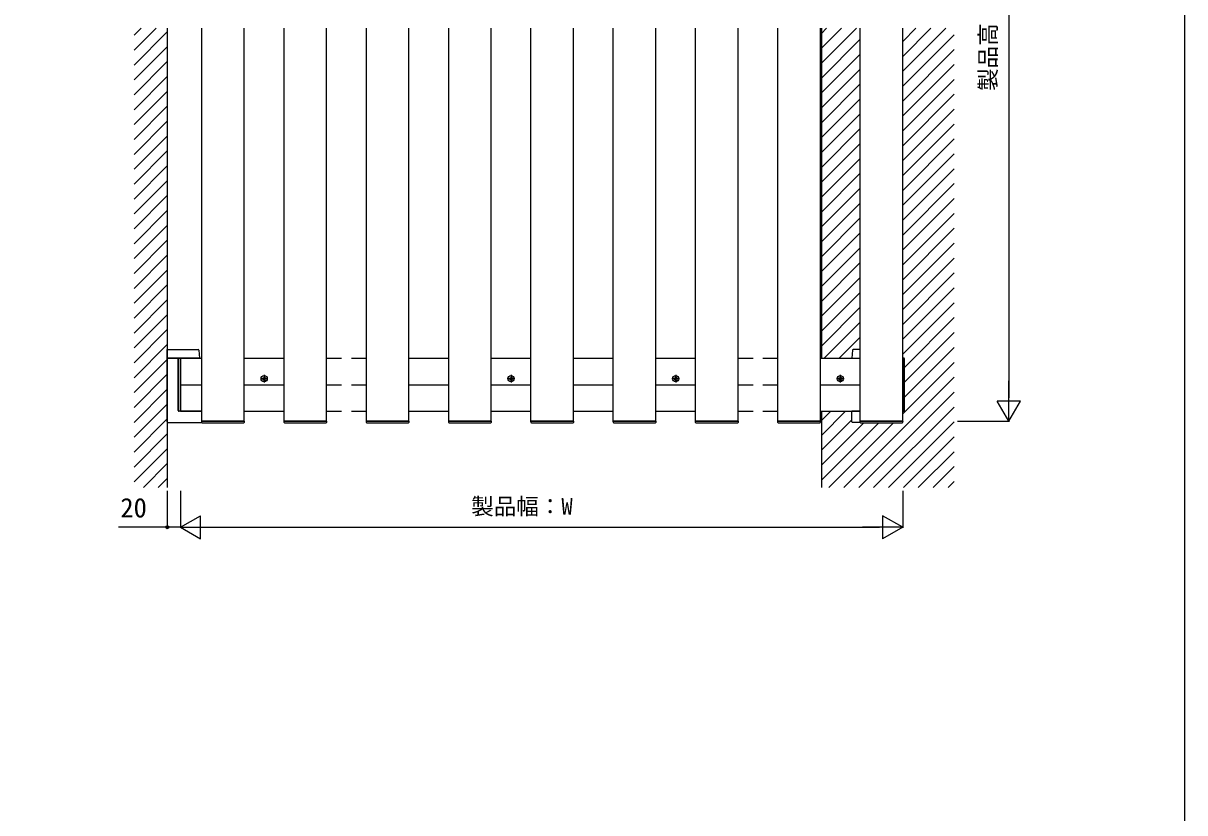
# Model space of a CAD drawing. Units: millimetres, scale not verified. Extents: x -1750 to 1750, y -2608 to 2592.
# Drawn here: x 0 to 1750, y -51 to 1139 of the extents above; entities that cross this region are included whole.
import ezdxf
from ezdxf.enums import TextEntityAlignment as Align

# ---------------------------------------------------------------- set-up
doc = ezdxf.new("R2010")
doc.units = ezdxf.units.MM
doc.header["$LTSCALE"] = 14
for name, color, linetype in [('0-4_YKK_12', 2, 'Continuous'), ('0-5_YKK_13', 4, 'Continuous'), ('0-6_YKK_D', 6, 'Continuous'), ('0-7_YKK_ZWAK', 7, 'Continuous'), ('0-8_YSS_K', 3, 'Continuous')]:
    doc.layers.add(name, color=color, linetype=linetype)
doc.styles.add('ＭＳ ゴシック', font='')
doc.styles.get('ＭＳ ゴシック').set_extended_font_data('MS Gothic')

msp = doc.modelspace()

# ---------------------------------------------------------------- linework, layer by layer
at = {"layer": '0-4_YKK_12'}
for p, q in [((269, 539), (269, 1131.5)), ((393, 539), (393, 1131.5)), ((517, 539), (517, 1131.5)), ((641, 539), (641, 1131.5)), ((765, 539), (765, 1131.5)), ((889, 539), (889, 1131.5)), ((1013, 539), (1013, 1131.5)), ((1137, 539), (1137, 1131.5)), ((1261, 539), (1261, 1131.5)), ((237, 634), (269, 634)), ((333, 634), (393, 634)), ((457, 634), (479.5, 634)), ((494.5, 634), (517, 634)), ((581, 634), (641, 634)), ((705, 634), (765, 634)), ((829, 634), (889, 634)), ((888.4, 634), (888.4, 594)), ((953, 634), (1013, 634)), ((1077, 634), (1099.5, 634)), ((1114.5, 634), (1137, 634)), ((1201, 634), (1261, 634)), ((237, 594), (269, 594)), ((333, 594), (393, 594)), ((457, 594), (479.5, 594)), ((494.5, 594), (517, 594)), ((581, 594), (641, 594)), ((705, 594), (765, 594)), ((829, 594), (889, 594)), ((953, 594), (1013, 594)), ((1077, 594), (1099.5, 594)), ((1114.5, 594), (1137, 594)), ((1201, 594), (1261, 594)), ((237, 554), (269, 554)), ((333, 554), (393, 554)), ((457, 554), (479.5, 554)), ((494.5, 554), (517, 554)), ((581, 554), (641, 554)), ((705, 554), (765, 554)), ((829, 554), (889, 554)), ((953, 554), (1013, 554)), ((1077, 554), (1099.5, 554)), ((1114.5, 554), (1137, 554)), ((1201, 554), (1261, 554))]:
    msp.add_line(p, q, dxfattribs=at)
for points in [[(269, 539), (333, 539), (333, 1131.5)], [(393, 539), (457, 539), (457, 1131.5)], [(517, 539), (581, 539), (581, 1131.5)], [(641, 539), (705, 539), (705, 1131.5)], [(765, 539), (829, 539), (829, 1131.5)], [(889, 539), (953, 539), (953, 1131.5)], [(1013, 539), (1077, 539), (1077, 1131.5)], [(1137, 539), (1201, 539), (1201, 1131.5)], [(1261, 539), (1325, 539), (1325, 1131.5)]]:
    msp.add_lwpolyline(points, dxfattribs=at)
at = {"layer": '0-5_YKK_13'}
for p, q in [((217, 647), (237, 647)), ((217, 646.06), (217, 647)), ((217, 634), (217, 646.06)), ((234.5, 554.62), (234.5, 633.38)), ((237, 647), (263.76, 647)), ((264.76, 646.06), (265.5, 634)), ((1249.24, 646.06), (1248.5, 634)), ((1248.5, 634), (1261, 634)), ((1261, 647), (1250.24, 647)), ((1327.5, 554.62), (1327.5, 633.38)), ((368.74, 603), (357.26, 603)), ((360.62, 603.59), (361.66, 603.61)), ((360.63, 602.41), (361.66, 602.39)), ((361.66, 603.61), (362.27, 603.73)), ((361.66, 602.39), (362.27, 602.27)), ((362.39, 604.34), (362.27, 603.73)), ((362.39, 601.66), (362.27, 602.27)), ((362.41, 605.38), (362.39, 604.34)), ((362.41, 600.62), (362.39, 601.66)), ((363, 608.73), (363, 597.26)), ((363.59, 605.38), (363.61, 604.34)), ((363.59, 600.62), (363.61, 601.66)), ((363.61, 604.34), (363.73, 603.73)), ((363.61, 601.66), (363.73, 602.27)), ((364.34, 603.61), (363.73, 603.73)), ((364.34, 602.39), (363.73, 602.27)), ((365.38, 603.59), (364.34, 603.61)), ((365.38, 602.41), (364.34, 602.39)), ((740.73, 603), (729.27, 603)), ((732.62, 603.59), (733.66, 603.61)), ((732.63, 602.41), (733.66, 602.39)), ((733.66, 603.61), (734.27, 603.73)), ((733.66, 602.39), (734.27, 602.27)), ((734.39, 604.34), (734.27, 603.73)), ((734.39, 601.66), (734.27, 602.27)), ((734.41, 605.38), (734.39, 604.34)), ((734.41, 600.62), (734.39, 601.66)), ((735, 608.73), (735, 597.26)), ((735.59, 605.38), (735.61, 604.34)), ((735.59, 600.62), (735.61, 601.66)), ((735.61, 604.34), (735.73, 603.73)), ((735.61, 601.66), (735.73, 602.27)), ((736.34, 603.61), (735.73, 603.73)), ((736.34, 602.39), (735.73, 602.27)), ((737.38, 603.59), (736.34, 603.61)), ((737.38, 602.41), (736.34, 602.39)), ((988.73, 603), (977.27, 603)), ((980.62, 603.59), (981.66, 603.61)), ((980.63, 602.41), (981.66, 602.39)), ((981.66, 603.61), (982.27, 603.73)), ((981.66, 602.39), (982.27, 602.27)), ((982.39, 604.34), (982.27, 603.73)), ((982.39, 601.66), (982.27, 602.27)), ((982.41, 605.38), (982.39, 604.34)), ((982.41, 600.62), (982.39, 601.66)), ((983, 608.73), (983, 597.26)), ((983.59, 605.38), (983.61, 604.34)), ((983.59, 600.62), (983.61, 601.66)), ((983.61, 604.34), (983.73, 603.73)), ((983.61, 601.66), (983.73, 602.27)), ((984.34, 603.61), (983.73, 603.73)), ((984.34, 602.39), (983.73, 602.27)), ((985.38, 603.59), (984.34, 603.61)), ((985.38, 602.41), (984.34, 602.39)), ((1236.74, 603), (1225.26, 603)), ((1228.62, 603.59), (1229.66, 603.61)), ((1228.63, 602.41), (1229.66, 602.39)), ((1229.66, 603.61), (1230.27, 603.73)), ((1229.66, 602.39), (1230.27, 602.27)), ((1230.39, 604.34), (1230.27, 603.73)), ((1230.39, 601.66), (1230.27, 602.27)), ((1230.41, 605.38), (1230.39, 604.34)), ((1230.41, 600.62), (1230.39, 601.66)), ((1231, 608.73), (1231, 597.26)), ((1231.59, 605.38), (1231.61, 604.34)), ((1231.59, 600.62), (1231.61, 601.66)), ((1231.61, 604.34), (1231.73, 603.73)), ((1231.61, 601.66), (1231.73, 602.27)), ((1232.34, 603.61), (1231.73, 603.73)), ((1232.34, 602.39), (1231.73, 602.27)), ((1233.38, 603.59), (1232.34, 603.61)), ((1233.38, 602.41), (1232.34, 602.39)), ((269, 554), (234.5, 554)), ((237, 554), (234.97, 554.12)), ((237, 554.5), (237, 554)), ((1248.5, 538), (1248.5, 554)), ((1261, 554), (1248.5, 554)), ((1325, 554.5), (1325, 554)), ((1325, 554), (1327.03, 554.12)), ((217, 538), (217, 537)), ((217, 537), (268.73, 537)), ((268.5, 539), (268.6, 537.44)), ((269.5, 539), (268.5, 539)), ((332.5, 539), (269.5, 539)), ((269.59, 536.5), (332.41, 536.5)), ((392.5, 539), (392.6, 537.44)), ((393.5, 539), (392.5, 539)), ((456.5, 539), (393.5, 539)), ((393.59, 536.5), (456.41, 536.5)), ((516.5, 539), (516.6, 537.44)), ((517.5, 539), (516.5, 539)), ((580.5, 539), (517.5, 539)), ((517.59, 536.5), (580.41, 536.5)), ((640.5, 539), (640.6, 537.44)), ((641.5, 539), (640.5, 539)), ((704.5, 539), (641.5, 539)), ((641.59, 536.5), (704.41, 536.5)), ((764.5, 539), (764.6, 537.44)), ((765.5, 539), (764.5, 539)), ((828.5, 539), (765.5, 539)), ((765.59, 536.5), (828.41, 536.5)), ((888.5, 539), (888.6, 537.44)), ((889.5, 539), (888.5, 539)), ((952.5, 539), (889.5, 539)), ((889.59, 536.5), (952.41, 536.5)), ((1012.5, 539), (1012.6, 537.44)), ((1013.5, 539), (1012.5, 539)), ((1076.5, 539), (1013.5, 539)), ((1013.59, 536.5), (1076.41, 536.5)), ((1136.5, 539), (1136.6, 537.44)), ((1137.5, 539), (1136.5, 539)), ((1200.5, 539), (1137.5, 539)), ((1137.59, 536.5), (1200.41, 536.5)), ((1260.73, 537), (1249.5, 537)), ((1260.5, 539), (1260.6, 537.44)), ((1261.5, 539), (1260.5, 539)), ((1324.5, 539), (1261.5, 539)), ((1261.59, 536.5), (1324.41, 536.5))]:
    msp.add_line(p, q, dxfattribs=at)
for points in [[(265.5, 634), (237, 634), (217, 634)], [(217, 538), (217, 634), (232.5, 634)], [(233.5, 555), (233.5, 634), (232.5, 634)], [(234.97, 633.88), (237, 634), (237, 633.5), (237, 554.5)], [(1327.03, 633.88), (1325, 634), (1325, 633.5), (1325, 554.5)], [(333.4, 537.44), (333.5, 539), (332.5, 539)], [(457.4, 537.44), (457.5, 539), (456.5, 539)], [(581.4, 537.44), (581.5, 539), (580.5, 539)], [(705.4, 537.44), (705.5, 539), (704.5, 539)], [(829.4, 537.44), (829.5, 539), (828.5, 539)], [(953.4, 537.44), (953.5, 539), (952.5, 539)], [(1077.4, 537.44), (1077.5, 539), (1076.5, 539)], [(1201.4, 537.44), (1201.5, 539), (1200.5, 539)], [(1325.4, 537.44), (1325.5, 539), (1324.5, 539)]]:
    msp.add_lwpolyline(points, dxfattribs=at)
for centre, radius in [((363, 603), 4.74), ((365.64, 600.36), 0.3), ((735, 603), 4.74), ((737.64, 600.36), 0.3), ((983, 603), 4.74), ((985.64, 600.36), 0.3), ((1231, 603), 4.74), ((1233.64, 600.36), 0.3)]:
    msp.add_circle(centre, radius, dxfattribs=at)
for centre, radius, start, end in [((235, 633.38), 0.5, 93.5, 180), ((263.76, 646), 1, 3.5, 90), ((1250.24, 646), 1, 90, 176.5), ((1327, 633.38), 0.5, 0, 86.5), ((363, 603), 2.45, 165.9892, 194.0108), ((363, 603), 2.45, 75.9892, 104.0108), ((363, 603), 2.45, 255.9892, 284.0108), ((363, 603), 2.45, 345.9892, 14.0108), ((735, 603), 2.45, 165.9892, 194.0108), ((735, 603), 2.45, 75.9892, 104.0108), ((735, 603), 2.45, 255.9892, 284.0108), ((735, 603), 2.45, 345.9892, 14.0108), ((983, 603), 2.45, 165.9892, 194.0108), ((983, 603), 2.45, 75.9892, 104.0108), ((983, 603), 2.45, 255.9892, 284.0108), ((983, 603), 2.45, 345.9892, 14.0108), ((1231, 603), 2.45, 165.9892, 194.0108), ((1231, 603), 2.45, 75.9892, 104.0108), ((1231, 603), 2.45, 255.9892, 284.0108), ((1231, 603), 2.45, 345.9892, 14.0108), ((234.5, 555), 1, 180, 270), ((235, 554.62), 0.5, 180, 266.5), ((1327, 554.62), 0.5, 273.5, 0), ((269.59, 537.5), 1, 183.5, 270), ((332.41, 537.5), 1, 270, 356.5), ((393.59, 537.5), 1, 183.5, 270), ((456.41, 537.5), 1, 270, 356.5), ((517.59, 537.5), 1, 183.5, 270), ((580.41, 537.5), 1, 270, 356.5), ((641.59, 537.5), 1, 183.5, 270), ((704.41, 537.5), 1, 270, 356.5), ((765.59, 537.5), 1, 183.5, 270), ((828.41, 537.5), 1, 270, 356.5), ((889.59, 537.5), 1, 183.5, 270), ((952.41, 537.5), 1, 270, 356.5), ((1013.59, 537.5), 1, 183.5, 270), ((1076.41, 537.5), 1, 270, 356.5), ((1137.59, 537.5), 1, 183.5, 270), ((1200.41, 537.5), 1, 270, 356.5), ((1249.5, 538), 1, 180, 270), ((1261.59, 537.5), 1, 183.5, 270), ((1324.41, 537.5), 1, 270, 356.5)]:
    msp.add_arc(centre, radius, start, end, dxfattribs=at)
at = {"layer": '0-6_YKK_D'}
for p, q in [((1485, 1704), (1485, 574)), ((1485, 539), (1485, 599.62)), ((1485, 539), (1467.5, 569.31)), ((1502.5, 569.31), (1467.5, 569.31)), ((1485, 539), (1502.5, 569.31)), ((1407.5, 539), (1486, 539)), ((217, 434), (217, 378)), ((237, 434), (237, 378)), ((237, 434), (237, 378)), ((1325, 434), (1325, 378)), ((237, 379), (267.31, 396.5)), ((267.31, 361.5), (267.31, 396.5)), ((1325, 379), (1294.69, 396.5)), ((1294.69, 396.5), (1294.69, 361.5)), ((237, 379), (267.31, 361.5)), ((237, 379), (297.62, 379)), ((272, 379), (1290, 379)), ((1325, 379), (1264.38, 379)), ((1325, 379), (1294.69, 361.5))]:
    msp.add_line(p, q, dxfattribs=at)
msp.add_lwpolyline([(237, 379), (217, 379), (143.32, 379)], dxfattribs=at)
msp.add_circle((217, 379), 2.12, dxfattribs=at)
at = {"layer": '0-7_YKK_ZWAK'}
msp.add_lwpolyline([(-1750, -2608.5), (1750, -2608.5), (1750, 2491.5)], dxfattribs=at)
at = {"layer": '0-8_YSS_K'}
for p, q in [((167, 1120.89), (177.61, 1131.5)), ((167, 1098.44), (200.06, 1131.5)), ((167, 1075.99), (217, 1125.99)), ((217, 1131.5), (217, 439)), ((1202.5, 1131.5), (1202.5, 634)), ((1202.5, 1123.66), (1210.34, 1131.5)), ((1202.5, 1101.21), (1232.79, 1131.5)), ((1202.5, 1078.76), (1255.24, 1131.5)), ((1325, 1111.46), (1345.04, 1131.5)), ((1325, 1089), (1367.5, 1131.5)), ((1325, 1066.55), (1389.95, 1131.5)), ((1325, 1044.1), (1402.5, 1121.6)), ((167, 1053.54), (217, 1103.54)), ((1202.5, 1056.31), (1261, 1114.81)), ((1202.5, 1033.86), (1261, 1092.36)), ((1325, 1021.65), (1402.5, 1099.15)), ((167, 1031.09), (217, 1081.09)), ((1202.5, 1011.41), (1261, 1069.91)), ((1325, 999.2), (1402.5, 1076.7)), ((167, 1008.64), (217, 1058.64)), ((1325, 976.75), (1402.5, 1054.25)), ((167, 986.18), (217, 1036.18)), ((1202.5, 988.96), (1261, 1047.46)), ((1202.5, 966.5), (1261, 1025)), ((1325, 954.3), (1402.5, 1031.8)), ((167, 963.73), (217, 1013.73)), ((1202.5, 944.05), (1261, 1002.55)), ((1325, 931.85), (1402.5, 1009.35)), ((167, 941.28), (217, 991.28)), ((1202.5, 921.6), (1261, 980.1)), ((1325, 909.4), (1402.5, 986.9)), ((167, 918.83), (217, 968.83)), ((1325, 886.95), (1402.5, 964.45)), ((167, 896.38), (217, 946.38)), ((1202.5, 899.15), (1261, 957.65)), ((1202.5, 876.7), (1261, 935.2)), ((1325, 864.5), (1402.5, 942)), ((167, 873.93), (217, 923.93)), ((1202.5, 854.25), (1261, 912.75)), ((1325, 842.05), (1402.5, 919.55)), ((167, 851.48), (217, 901.48)), ((1325, 819.6), (1402.5, 897.1)), ((167, 829.03), (217, 879.03)), ((1202.5, 831.8), (1261, 890.3)), ((1202.5, 809.35), (1261, 867.85)), ((1325, 797.15), (1402.5, 874.65)), ((167, 806.58), (217, 856.58)), ((1202.5, 786.9), (1261, 845.4)), ((1325, 774.7), (1402.5, 852.2)), ((167, 784.13), (217, 834.13)), ((1202.5, 764.45), (1261, 822.95)), ((1325, 752.24), (1402.5, 829.74)), ((167, 761.68), (217, 811.68)), ((1325, 729.79), (1402.5, 807.29)), ((167, 739.23), (217, 789.23)), ((1202.5, 742), (1261, 800.5)), ((1202.5, 719.55), (1261, 778.05)), ((1325, 707.34), (1402.5, 784.84)), ((167, 716.78), (217, 766.78)), ((1202.5, 697.1), (1261, 755.6)), ((1325, 684.89), (1402.5, 762.39)), ((167, 694.33), (217, 744.33)), ((1325, 662.44), (1402.5, 739.94)), ((167, 671.88), (217, 721.88)), ((1202.5, 674.65), (1261, 733.15)), ((1202.5, 652.2), (1261, 710.7)), ((1325, 639.99), (1402.5, 717.49)), ((167, 649.43), (217, 699.43)), ((1206.76, 634), (1261, 688.24)), ((1327.5, 620.04), (1402.5, 695.04)), ((167, 626.97), (217, 676.97)), ((1229.21, 634), (1261, 665.79)), ((1327.5, 597.59), (1402.5, 672.59)), ((167, 604.52), (217, 654.52)), ((1327.5, 575.14), (1402.5, 650.14)), ((167, 582.07), (217, 632.07)), ((1325, 550.19), (1402.5, 627.69)), ((167, 559.62), (217, 609.62)), ((1236.26, 439), (1402.5, 605.24)), ((167, 537.17), (217, 587.17)), ((1258.71, 439), (1402.5, 582.79)), ((167, 514.72), (217, 564.72)), ((1281.16, 439), (1402.5, 560.34)), ((1202.5, 554), (1202.5, 439)), ((1202.5, 539.94), (1216.56, 554)), ((1202.5, 517.49), (1239.01, 554)), ((167, 492.27), (217, 542.27)), ((1202.5, 495.04), (1248.5, 541.04)), ((1202.5, 472.59), (1266.41, 536.5)), ((1202.5, 450.14), (1288.86, 536.5)), ((1213.81, 439), (1311.31, 536.5)), ((1303.61, 439), (1402.5, 537.89)), ((167, 469.82), (217, 519.82)), ((1326.06, 439), (1402.5, 515.44)), ((167, 447.37), (217, 497.37)), ((1348.51, 439), (1402.5, 492.99)), ((181.08, 439), (217, 474.92)), ((1370.97, 439), (1402.5, 470.53)), ((203.53, 439), (217, 452.47)), ((1393.42, 439), (1402.5, 448.08))]:
    msp.add_line(p, q, dxfattribs=at)

# ---------------------------------------------------------------- texts
at = {"layer": '0-6_YKK_D', "style": 'ＭＳ ゴシック'}
msp.add_text('製品高：H', height=24.93, rotation=90, dxfattribs=at).set_placement((1473.4, 1036.9), align=Align.BOTTOM_LEFT)
for s, height, p in [('20', 29.33, (146.36, 385)), ('製品幅：W', 24.93, (674.85, 390.6))]:
    msp.add_text(s, height=height, dxfattribs=at).set_placement(p, align=Align.BOTTOM_LEFT)

doc.saveas('drawing.dxf')
